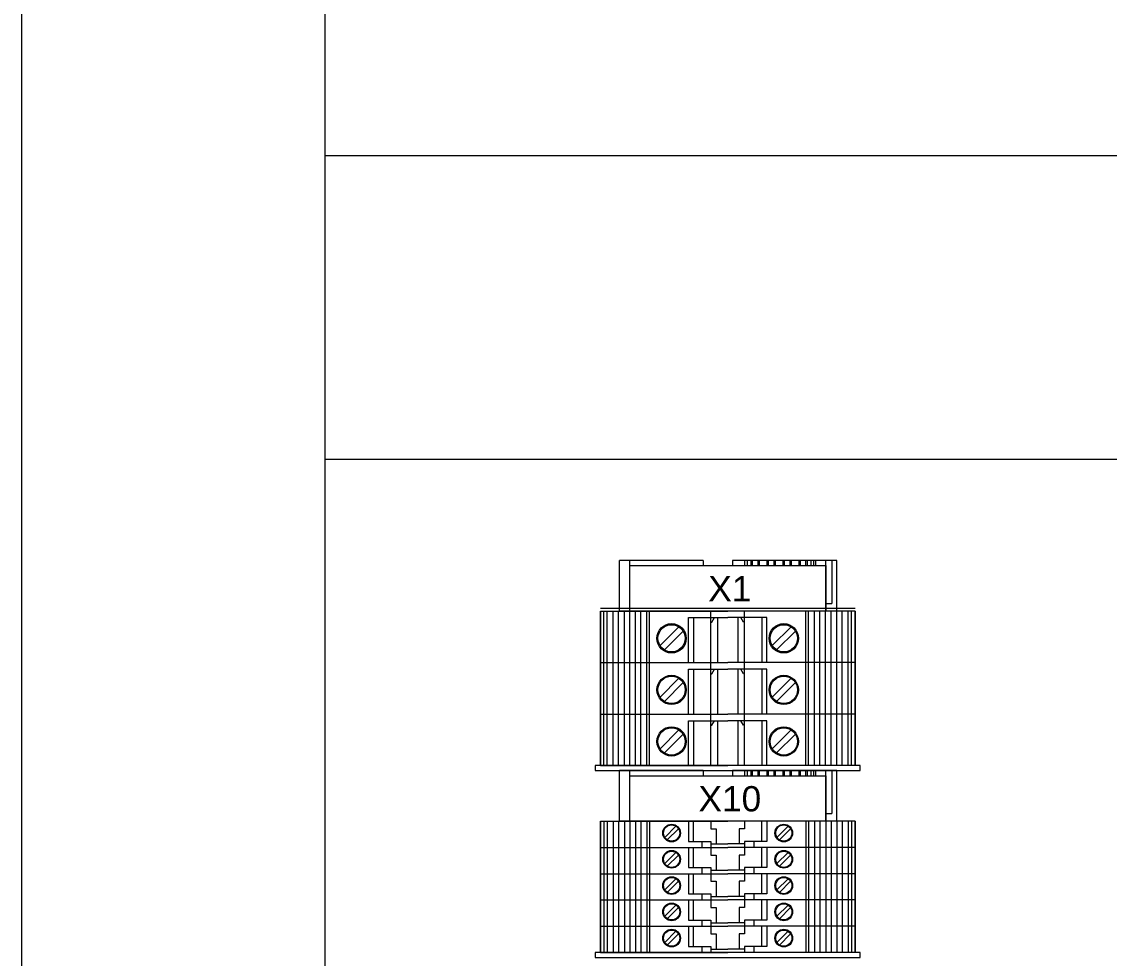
# Model space of a CAD drawing. Header units: millimetres. Extents: x 2 to 14510, y -7775 to 12.
# Drawn here: x 1089.2 to 1304.4, y -2353.2 to -2167.9 of the extents above; entities that cross this region are included whole.
import ezdxf
from ezdxf.enums import TextEntityAlignment as Align

# ---------------------------------------------------------------- set-up
doc = ezdxf.new("R2010")
doc.units = ezdxf.units.MM
doc.layers.add('eProC - L2', color=41, linetype='Continuous', lineweight=20)
doc.styles.get("Standard").update_dxf_attribs({"font": 'arial.ttf'})

# ---------------------------------------------------------------- blocks, each defined once
blk = doc.blocks.new('eProC_Z_EK1+I-RE1')
at = {"layer": 'eProC - L2'}
for p, q in [((0, 0), (0, -20.65)), ((10, 0), (0, 0)), ((10, 0), (10, -43)), ((0, -1), (8.5, -1)), ((8.5, -2.2), (8.5, -1)), ((10, -2.2), (0, -2.2)), ((0, -4.2), (1, -4.2)), ((1, -4.59), (0, -4.59)), ((1, -5.09), (0, -5.09)), ((1, -5.84), (0, -5.84)), ((1, -6.11), (0, -6.11)), ((1, -7.21), (0, -7.21)), ((1, -7.49), (0, -7.49)), ((1, -8.99), (0, -8.99)), ((1, -9.26), (0, -9.26)), ((1, -10.36), (0, -10.36)), ((1, -10.64), (0, -10.64)), ((1, -12.14), (0, -12.14)), ((1, -12.42), (0, -12.42)), ((1, -13.52), (0, -13.52)), ((1, -13.79), (0, -13.79)), ((1, -15.29), (0, -15.29)), ((1, -15.57), (0, -15.57)), ((1, -16.67), (0, -16.67)), ((1, -16.94), (0, -16.94)), ((1, -17.69), (0, -17.69)), ((1, -18.19), (0, -18.19)), ((0, -20.65), (1, -20.65)), ((1, -26.45), (1, -20.65)), ((0, -26.45), (0, -43)), ((0, -26.45), (1, -26.45)), ((10, -41), (0, -41)), ((10, -43), (0, -43))]:
    blk.add_line(p, q, dxfattribs=at)
blk.add_lwpolyline([(10, -41), (1, -41), (1, -2.2), (10, -2.2)], close=True, dxfattribs=at)
blk.add_attdef('XXXX.X', text='', height=5, rotation=90, dxfattribs=at).set_placement((8.07, -21.18), align=Align.CENTER)
blk = doc.blocks.new('eProC_Z_BPN10')
at = {"layer": 'eProC - L2'}
for p, q in [((0, 0), (0, -25.2)), ((0, 0), (10.2, 0)), ((10.2, 0), (0, 0)), ((10.2, 0), (10.2, -25.2)), ((10.2, -0.71), (0, -0.71)), ((10.2, -1.36), (0, -1.36)), ((10.2, -2.52), (0, -2.52)), ((10.2, -3.59), (0, -3.59)), ((10.2, -4.75), (0, -4.75)), ((10.2, -5.82), (0, -5.82)), ((10.2, -6.98), (0, -6.98)), ((10.2, -8.04), (0, -8.04)), ((10.2, -9.2), (0, -9.2)), ((10.2, -9.71), (0, -9.71)), ((6.84, -16.39), (3.11, -12.66)), ((7.69, -15.54), (3.96, -11.81)), ((10.2, -17.45), (1.3, -17.45)), ((1.3, -17.45), (1.3, -25.2)), ((1.3, -18.45), (10.2, -18.45)), ((1.3, -21.85), (0, -21.85)), ((10.2, -21.85), (1.3, -21.85)), ((2.2, -22.08), (1.3, -22.6)), ((1.3, -23.2), (10.2, -23.2)), ((2.2, -21.85), (2.2, -22.08)), ((0, -50.4), (0, -25.2)), ((1.3, -32.95), (1.3, -25.2)), ((10.2, -50.4), (10.2, -25.2)), ((1.3, -27.2), (10.2, -27.2)), ((2.2, -28.32), (1.3, -27.8)), ((1.3, -28.55), (0, -28.55)), ((10.2, -28.55), (1.3, -28.55)), ((2.2, -28.55), (2.2, -28.32)), ((1.3, -31.95), (10.2, -31.95)), ((10.2, -32.95), (1.3, -32.95)), ((7.69, -37.74), (3.96, -34.01)), ((6.84, -38.59), (3.11, -34.86)), ((10.2, -40.69), (0, -40.69)), ((10.2, -41.2), (0, -41.2)), ((10.2, -42.36), (0, -42.36)), ((10.2, -43.42), (0, -43.42)), ((10.2, -44.58), (0, -44.58)), ((10.2, -45.65), (0, -45.65)), ((10.2, -46.81), (0, -46.81)), ((10.2, -47.88), (0, -47.88)), ((10.2, -49.04), (0, -49.04)), ((10.2, -49.69), (0, -49.69)), ((0, -50.4), (10.2, -50.4)), ((10.2, -50.4), (0, -50.4))]:
    blk.add_line(p, q, dxfattribs=at)
for centre, radius in [((5.4, -14.1), 2.9), ((5.4, -14.1), 2.7), ((5.4, -36.3), 2.9), ((5.4, -36.3), 2.7)]:
    blk.add_circle(centre, radius, dxfattribs=at)
blk = doc.blocks.new('eProC_Z_00')
at = {"layer": 'eProC - L2'}
blk.add_lwpolyline([(0.99, 0), (0, 0), (0, -52.4), (0.99, -52.4)], close=True, dxfattribs=at)

msp = doc.modelspace()

# ---------------------------------------------------------------- linework, layer by layer
at = {"layer": 'eProC - L2'}
for p, q in [((1254.11, -2283.99), (1203.71, -2283.99)), ((1203.71, -2326.09), (1228.91, -2326.09)), ((1203.71, -2331.29), (1203.71, -2326.09)), ((1203.71, -2326.09), (1203.71, -2331.29)), ((1204.42, -2326.09), (1204.42, -2331.29)), ((1205.07, -2326.09), (1205.07, -2331.29)), ((1206.23, -2326.09), (1206.23, -2331.29)), ((1207.3, -2326.09), (1207.3, -2331.29)), ((1208.46, -2326.09), (1208.46, -2331.29)), ((1209.53, -2326.09), (1209.53, -2331.29)), ((1210.69, -2326.09), (1210.69, -2331.29)), ((1211.75, -2326.09), (1211.75, -2331.29)), ((1212.92, -2326.09), (1212.92, -2331.29)), ((1213.42, -2326.09), (1213.42, -2331.29)), ((1221.16, -2326.09), (1221.16, -2330.09)), ((1222.16, -2330.09), (1222.16, -2326.09)), ((1225.56, -2326.09), (1225.56, -2327.59)), ((1254.11, -2326.09), (1228.91, -2326.09)), ((1232.26, -2326.09), (1232.26, -2327.59)), ((1235.66, -2330.09), (1235.66, -2326.09)), ((1236.66, -2326.09), (1236.66, -2330.09)), ((1244.4, -2326.09), (1244.4, -2331.29)), ((1244.91, -2326.09), (1244.91, -2331.29)), ((1246.07, -2326.09), (1246.07, -2331.29)), ((1247.13, -2326.09), (1247.13, -2331.29)), ((1248.3, -2326.09), (1248.3, -2331.29)), ((1249.36, -2326.09), (1249.36, -2331.29)), ((1250.52, -2326.09), (1250.52, -2331.29)), ((1251.59, -2326.09), (1251.59, -2331.29)), ((1252.75, -2326.09), (1252.75, -2331.29)), ((1253.4, -2326.09), (1253.4, -2331.29)), ((1254.11, -2331.29), (1254.11, -2326.09)), ((1254.11, -2326.09), (1254.11, -2331.29)), ((1218.67, -2327.09), (1216.46, -2329.3)), ((1219.16, -2327.59), (1216.95, -2329.8)), ((1225.56, -2327.59), (1226.61, -2327.59)), ((1226.61, -2327.59), (1226.61, -2330.59)), ((1231.21, -2327.59), (1231.21, -2330.59)), ((1232.26, -2327.59), (1231.21, -2327.59)), ((1240.87, -2327.09), (1238.66, -2329.3)), ((1241.36, -2327.59), (1239.15, -2329.8)), ((1221.16, -2330.09), (1225.56, -2330.09)), ((1223.76, -2330.09), (1223.76, -2331.29)), ((1225.56, -2330.09), (1225.56, -2331.29)), ((1225.56, -2330.59), (1228.91, -2330.59)), ((1232.26, -2330.59), (1228.91, -2330.59)), ((1236.66, -2330.09), (1232.26, -2330.09)), ((1232.26, -2330.09), (1232.26, -2331.29)), ((1234.06, -2330.09), (1234.06, -2331.29)), ((1203.71, -2331.29), (1228.91, -2331.29)), ((1203.71, -2331.29), (1228.91, -2331.29)), ((1203.71, -2336.49), (1203.71, -2331.29)), ((1203.71, -2331.29), (1203.71, -2336.49)), ((1204.42, -2331.29), (1204.42, -2336.49)), ((1205.07, -2331.29), (1205.07, -2336.49)), ((1206.23, -2331.29), (1206.23, -2336.49)), ((1207.3, -2331.29), (1207.3, -2336.49)), ((1208.46, -2331.29), (1208.46, -2336.49)), ((1209.53, -2331.29), (1209.53, -2336.49)), ((1210.69, -2331.29), (1210.69, -2336.49)), ((1211.75, -2331.29), (1211.75, -2336.49)), ((1212.92, -2331.29), (1212.92, -2336.49)), ((1213.42, -2331.29), (1213.42, -2336.49)), ((1218.67, -2332.29), (1216.46, -2334.5)), ((1221.16, -2331.29), (1221.16, -2335.29)), ((1222.16, -2335.29), (1222.16, -2331.29)), ((1225.56, -2331.29), (1225.56, -2332.79)), ((1254.11, -2331.29), (1228.91, -2331.29)), ((1254.11, -2331.29), (1228.91, -2331.29)), ((1232.26, -2331.29), (1232.26, -2332.79)), ((1235.66, -2335.29), (1235.66, -2331.29)), ((1236.66, -2331.29), (1236.66, -2335.29)), ((1240.87, -2332.29), (1238.66, -2334.5)), ((1244.4, -2331.29), (1244.4, -2336.49)), ((1244.91, -2331.29), (1244.91, -2336.49)), ((1246.07, -2331.29), (1246.07, -2336.49)), ((1247.13, -2331.29), (1247.13, -2336.49)), ((1248.3, -2331.29), (1248.3, -2336.49)), ((1249.36, -2331.29), (1249.36, -2336.49)), ((1250.52, -2331.29), (1250.52, -2336.49)), ((1251.59, -2331.29), (1251.59, -2336.49)), ((1252.75, -2331.29), (1252.75, -2336.49)), ((1253.4, -2331.29), (1253.4, -2336.49)), ((1254.11, -2336.49), (1254.11, -2331.29)), ((1254.11, -2331.29), (1254.11, -2336.49)), ((1219.16, -2332.79), (1216.95, -2335)), ((1225.56, -2332.79), (1226.61, -2332.79)), ((1226.61, -2332.79), (1226.61, -2335.79)), ((1231.21, -2332.79), (1231.21, -2335.79)), ((1232.26, -2332.79), (1231.21, -2332.79)), ((1241.36, -2332.79), (1239.15, -2335)), ((1203.71, -2336.49), (1228.91, -2336.49)), ((1203.71, -2336.49), (1228.91, -2336.49)), ((1203.71, -2341.69), (1203.71, -2336.49)), ((1203.71, -2336.49), (1203.71, -2341.69)), ((1204.42, -2336.49), (1204.42, -2341.69)), ((1205.07, -2336.49), (1205.07, -2341.69)), ((1206.23, -2336.49), (1206.23, -2341.69)), ((1207.3, -2336.49), (1207.3, -2341.69)), ((1208.46, -2336.49), (1208.46, -2341.69)), ((1209.53, -2336.49), (1209.53, -2341.69)), ((1210.69, -2336.49), (1210.69, -2341.69)), ((1211.75, -2336.49), (1211.75, -2341.69)), ((1212.92, -2336.49), (1212.92, -2341.69)), ((1213.42, -2336.49), (1213.42, -2341.69)), ((1221.16, -2335.29), (1225.56, -2335.29)), ((1221.16, -2336.49), (1221.16, -2340.49)), ((1222.16, -2340.49), (1222.16, -2336.49)), ((1223.76, -2335.29), (1223.76, -2336.49)), ((1225.56, -2335.29), (1225.56, -2336.49)), ((1225.56, -2335.79), (1228.91, -2335.79)), ((1225.56, -2336.49), (1225.56, -2337.99)), ((1232.26, -2335.79), (1228.91, -2335.79)), ((1254.11, -2336.49), (1228.91, -2336.49)), ((1254.11, -2336.49), (1228.91, -2336.49)), ((1236.66, -2335.29), (1232.26, -2335.29)), ((1232.26, -2335.29), (1232.26, -2336.49)), ((1232.26, -2336.49), (1232.26, -2337.99)), ((1234.06, -2335.29), (1234.06, -2336.49)), ((1235.66, -2340.49), (1235.66, -2336.49)), ((1236.66, -2336.49), (1236.66, -2340.49)), ((1244.4, -2336.49), (1244.4, -2341.69)), ((1244.91, -2336.49), (1244.91, -2341.69)), ((1246.07, -2336.49), (1246.07, -2341.69)), ((1247.13, -2336.49), (1247.13, -2341.69)), ((1248.3, -2336.49), (1248.3, -2341.69)), ((1249.36, -2336.49), (1249.36, -2341.69)), ((1250.52, -2336.49), (1250.52, -2341.69)), ((1251.59, -2336.49), (1251.59, -2341.69)), ((1252.75, -2336.49), (1252.75, -2341.69)), ((1253.4, -2336.49), (1253.4, -2341.69)), ((1254.11, -2341.69), (1254.11, -2336.49)), ((1254.11, -2336.49), (1254.11, -2341.69)), ((1218.67, -2337.49), (1216.46, -2339.7)), ((1219.16, -2337.99), (1216.95, -2340.2)), ((1225.56, -2337.99), (1226.61, -2337.99)), ((1226.61, -2337.99), (1226.61, -2340.99)), ((1231.21, -2337.99), (1231.21, -2340.99)), ((1232.26, -2337.99), (1231.21, -2337.99)), ((1240.87, -2337.49), (1238.66, -2339.7)), ((1241.36, -2337.99), (1239.15, -2340.2)), ((1221.16, -2340.49), (1225.56, -2340.49)), ((1223.76, -2340.49), (1223.76, -2341.69)), ((1225.56, -2340.49), (1225.56, -2341.69)), ((1225.56, -2340.99), (1228.91, -2340.99)), ((1232.26, -2340.99), (1228.91, -2340.99)), ((1236.66, -2340.49), (1232.26, -2340.49)), ((1232.26, -2340.49), (1232.26, -2341.69)), ((1234.06, -2340.49), (1234.06, -2341.69)), ((1203.71, -2341.69), (1228.91, -2341.69)), ((1203.71, -2341.69), (1228.91, -2341.69)), ((1203.71, -2346.89), (1203.71, -2341.69)), ((1203.71, -2341.69), (1203.71, -2346.89)), ((1204.42, -2341.69), (1204.42, -2346.89)), ((1205.07, -2341.69), (1205.07, -2346.89)), ((1206.23, -2341.69), (1206.23, -2346.89)), ((1207.3, -2341.69), (1207.3, -2346.89)), ((1208.46, -2341.69), (1208.46, -2346.89)), ((1209.53, -2341.69), (1209.53, -2346.89)), ((1210.69, -2341.69), (1210.69, -2346.89)), ((1211.75, -2341.69), (1211.75, -2346.89)), ((1212.92, -2341.69), (1212.92, -2346.89)), ((1213.42, -2341.69), (1213.42, -2346.89)), ((1218.67, -2342.69), (1216.46, -2344.9)), ((1219.16, -2343.19), (1216.95, -2345.4)), ((1221.16, -2341.69), (1221.16, -2345.69)), ((1222.16, -2345.69), (1222.16, -2341.69)), ((1225.56, -2341.69), (1225.56, -2343.19)), ((1225.56, -2343.19), (1226.61, -2343.19)), ((1226.61, -2343.19), (1226.61, -2346.19)), ((1254.11, -2341.69), (1228.91, -2341.69)), ((1254.11, -2341.69), (1228.91, -2341.69)), ((1231.21, -2343.19), (1231.21, -2346.19)), ((1232.26, -2343.19), (1231.21, -2343.19)), ((1232.26, -2341.69), (1232.26, -2343.19)), ((1235.66, -2345.69), (1235.66, -2341.69)), ((1236.66, -2341.69), (1236.66, -2345.69)), ((1240.87, -2342.69), (1238.66, -2344.9)), ((1241.36, -2343.19), (1239.15, -2345.4)), ((1244.4, -2341.69), (1244.4, -2346.89)), ((1244.91, -2341.69), (1244.91, -2346.89)), ((1246.07, -2341.69), (1246.07, -2346.89)), ((1247.13, -2341.69), (1247.13, -2346.89)), ((1248.3, -2341.69), (1248.3, -2346.89)), ((1249.36, -2341.69), (1249.36, -2346.89)), ((1250.52, -2341.69), (1250.52, -2346.89)), ((1251.59, -2341.69), (1251.59, -2346.89)), ((1252.75, -2341.69), (1252.75, -2346.89)), ((1253.4, -2341.69), (1253.4, -2346.89)), ((1254.11, -2346.89), (1254.11, -2341.69)), ((1254.11, -2341.69), (1254.11, -2346.89)), ((1203.71, -2346.89), (1228.91, -2346.89)), ((1203.71, -2346.89), (1228.91, -2346.89)), ((1203.71, -2352.09), (1203.71, -2346.89)), ((1203.71, -2346.89), (1203.71, -2352.09)), ((1204.42, -2346.89), (1204.42, -2352.09)), ((1205.07, -2346.89), (1205.07, -2352.09)), ((1206.23, -2346.89), (1206.23, -2352.09)), ((1207.3, -2346.89), (1207.3, -2352.09)), ((1208.46, -2346.89), (1208.46, -2352.09)), ((1209.53, -2346.89), (1209.53, -2352.09)), ((1210.69, -2346.89), (1210.69, -2352.09)), ((1211.75, -2346.89), (1211.75, -2352.09)), ((1212.92, -2346.89), (1212.92, -2352.09)), ((1213.42, -2346.89), (1213.42, -2352.09)), ((1221.16, -2345.69), (1225.56, -2345.69)), ((1221.16, -2346.89), (1221.16, -2350.89)), ((1222.16, -2350.89), (1222.16, -2346.89)), ((1223.76, -2345.69), (1223.76, -2346.89)), ((1225.56, -2345.69), (1225.56, -2346.89)), ((1225.56, -2346.19), (1228.91, -2346.19)), ((1225.56, -2346.89), (1225.56, -2348.39)), ((1232.26, -2346.19), (1228.91, -2346.19)), ((1254.11, -2346.89), (1228.91, -2346.89)), ((1254.11, -2346.89), (1228.91, -2346.89)), ((1236.66, -2345.69), (1232.26, -2345.69)), ((1232.26, -2345.69), (1232.26, -2346.89)), ((1232.26, -2346.89), (1232.26, -2348.39)), ((1234.06, -2345.69), (1234.06, -2346.89)), ((1235.66, -2350.89), (1235.66, -2346.89)), ((1236.66, -2346.89), (1236.66, -2350.89)), ((1244.4, -2346.89), (1244.4, -2352.09)), ((1244.91, -2346.89), (1244.91, -2352.09)), ((1246.07, -2346.89), (1246.07, -2352.09)), ((1247.13, -2346.89), (1247.13, -2352.09)), ((1248.3, -2346.89), (1248.3, -2352.09)), ((1249.36, -2346.89), (1249.36, -2352.09)), ((1250.52, -2346.89), (1250.52, -2352.09)), ((1251.59, -2346.89), (1251.59, -2352.09)), ((1252.75, -2346.89), (1252.75, -2352.09)), ((1253.4, -2346.89), (1253.4, -2352.09)), ((1254.11, -2352.09), (1254.11, -2346.89)), ((1254.11, -2346.89), (1254.11, -2352.09)), ((1218.67, -2347.89), (1216.46, -2350.1)), ((1219.16, -2348.39), (1216.95, -2350.6)), ((1225.56, -2348.39), (1226.61, -2348.39)), ((1226.61, -2348.39), (1226.61, -2351.39)), ((1231.21, -2348.39), (1231.21, -2351.39)), ((1232.26, -2348.39), (1231.21, -2348.39)), ((1240.87, -2347.89), (1238.66, -2350.1)), ((1241.36, -2348.39), (1239.15, -2350.6)), ((1203.71, -2352.09), (1228.91, -2352.09)), ((1221.16, -2350.89), (1225.56, -2350.89)), ((1223.76, -2350.89), (1223.76, -2352.09)), ((1225.56, -2350.89), (1225.56, -2352.09)), ((1225.56, -2351.39), (1228.91, -2351.39)), ((1232.26, -2351.39), (1228.91, -2351.39)), ((1254.11, -2352.09), (1228.91, -2352.09)), ((1236.66, -2350.89), (1232.26, -2350.89)), ((1232.26, -2350.89), (1232.26, -2352.09)), ((1234.06, -2350.89), (1234.06, -2352.09))]:
    msp.add_line(p, q, dxfattribs=at)
for points in [[(1089.21, -1759.46), (1569.21, -1759.46), (1569.21, -2759.46), (1089.21, -2759.46), (1089.21, -1759.46)], [(1089.21, -2024.46), (1149.21, -2024.46), (1149.21, -2759.46), (1089.21, -2759.46), (1089.21, -2024.46)], [(1569.21, -2194.46), (1149.21, -2194.46), (1149.21, -2254.46), (1569.21, -2254.46), (1569.21, -2194.46)]]:
    msp.add_lwpolyline(points, dxfattribs=at)
for centre, radius in [((1217.81, -2328.44), 1.75), ((1217.81, -2328.44), 1.6), ((1240.01, -2328.44), 1.75), ((1240.01, -2328.44), 1.6), ((1217.81, -2333.64), 1.75), ((1217.81, -2333.64), 1.6), ((1240.01, -2333.64), 1.75), ((1240.01, -2333.64), 1.6), ((1217.81, -2338.84), 1.75), ((1217.81, -2338.84), 1.6), ((1240.01, -2338.84), 1.75), ((1240.01, -2338.84), 1.6), ((1217.81, -2344.04), 1.75), ((1217.81, -2344.04), 1.6), ((1240.01, -2344.04), 1.75), ((1240.01, -2344.04), 1.6), ((1217.81, -2349.24), 1.75), ((1217.81, -2349.24), 1.6), ((1240.01, -2349.24), 1.75), ((1240.01, -2349.24), 1.6)]:
    msp.add_circle(centre, radius, dxfattribs=at)

# ---------------------------------------------------------------- block references
at = {"color": 4, "rotation": 270}
for p, values in [((1250.51, -2274.51), {'XXXX.X': 'X1'}), ((1250.51, -2316.09), {'XXXX.X': 'X10'})]:
    msp.add_blockref('eProC_Z_EK1+I-RE1', p, dxfattribs=at).add_auto_attribs(values)
at = {"rotation": 270}
for p in [(1254.11, -2284.51), (1254.11, -2294.71), (1254.11, -2304.91)]:
    msp.add_blockref('eProC_Z_BPN10', p, dxfattribs=at)
at = {"color": 4, "rotation": 90}
for p in [(1202.71, -2316.09), (1202.71, -2353.08)]:
    msp.add_blockref('eProC_Z_00', p, dxfattribs=at)

doc.saveas('drawing.dxf')
